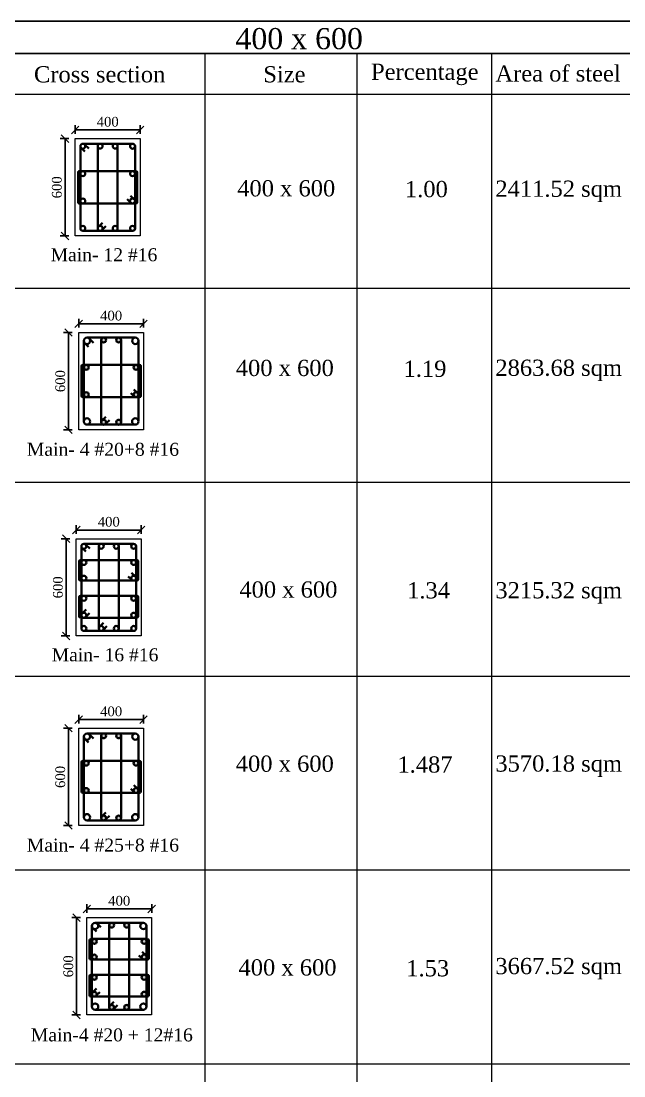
# Model space of a CAD drawing. Header units: millimetres. Extents: x -111267 to 10003021, y -40114 to 2142304.
# Drawn here: x 4357108 to 4375681, y 2109778 to 2142304 of the extents above; entities that cross this region are included whole.
import ezdxf

# ---------------------------------------------------------------- set-up
doc = ezdxf.new("R2010")
doc.units = ezdxf.units.MM
doc.header["$PDMODE"] = 2
doc.linetypes.add('DASHED2', pattern=[0.375, 0.25, -0.125])
doc.layers.add('5a.Hatch-TR-0', color=8, linetype='Continuous')
doc.layers.add('9.Title', color=7, linetype='Continuous')
for name, color, linetype, lineweight in [('object line', 23, 'Continuous', 13), ('reinmt', 241, 'Continuous', 40), ('S-Beam', 4, 'DASHED2', 15), ('S-Dim', 8, 'Continuous', 5)]:
    doc.layers.add(name, color=color, linetype=linetype, lineweight=lineweight)
doc.styles.add('DRIQsmall', font='times.ttf', dxfattribs={"height": 0.2})
doc.styles.add('Times new roman', font='times.ttf', dxfattribs={"height": 300})
doc.dimstyles.new('Scale 20', dxfattribs={"dimscale": 0, "dimtxt": 250, "dimasz": 230, "dimexe": 150, "dimexo": 150, "dimgap": 100, "dimtad": 1, "dimtoh": 1, "dimdec": 0, "dimlfac": 0.2, "dimzin": 0, "dimdsep": 46, "dimtxsty": 'Times new roman', "dimblk": 'OBLIQUE', "dimcen": 0.09, "dimclrd": 256, "dimclrt": 3, "dimadec": 0, "dimazin": 0, "dimtfac": 1, "dimtdec": 0, "dimtofl": 0, "dimtmove": 0, "dimatfit": 3, "dimfxl": 150, "dimfxlon": 1, "dimtolj": 1, "dimtzin": 0, "dimarcsym": 0})

# ---------------------------------------------------------------- blocks, each defined once
blk = doc.blocks.new('_Oblique')
at = {"color": 0, "linetype": 'ByBlock', "lineweight": -2}
blk.add_line((-0.5, -0.5), (0.5, 0.5), dxfattribs=at)
blk = doc.blocks.new('*D707')
at = {"layer": 'Defpoints', "color": 0, "ltscale": 6, "transparency": 16777216}
for p in [(4359084, 2114658), (4358817, 2111658), (4359084, 2111658)]:
    blk.add_point(p, dxfattribs=at)
at = {"layer": 'S-Dim', "color": 0, "lineweight": -2, "ltscale": 6, "transparency": 16777216}
for p, q in [((4358934, 2114658), (4358667, 2114658)), ((4358934, 2111658), (4358667, 2111658))]:
    blk.add_line(p, q, dxfattribs=at)
at = {"layer": 'S-Dim', "lineweight": -2, "ltscale": 6, "transparency": 16777216}
blk.add_line((4358817, 2114658), (4358817, 2111658), dxfattribs=at)
at = {"layer": 'S-Dim', "lineweight": -2, "ltscale": 6, "transparency": 16777216, "xscale": 230, "yscale": 230, "zscale": 230}
for p, rotation in [((4358817, 2114658), 90), ((4358817, 2111658), 270)]:
    blk.add_blockref('_Oblique', p, dxfattribs=dict(at, rotation=rotation))
at = {"layer": 'S-Dim', "color": 3, "ltscale": 6, "transparency": 16777216, "insert": (4358564, 2113158), "char_height": 300, "attachment_point": 5, "rotation": 90, "style": 'Times new roman'}
blk.add_mtext('\\A1;600', dxfattribs=at)
blk = doc.blocks.new('*D708')
at = {"layer": 'Defpoints', "color": 0, "ltscale": 6, "transparency": 16777216}
for p in [(4361131, 2114925), (4359131, 2114658), (4361131, 2114658)]:
    blk.add_point(p, dxfattribs=at)
at = {"layer": 'S-Dim', "color": 0, "lineweight": -2, "ltscale": 6, "transparency": 16777216}
for p, q in [((4359131, 2114808), (4359131, 2115075)), ((4361131, 2114808), (4361131, 2115075))]:
    blk.add_line(p, q, dxfattribs=at)
at = {"layer": 'S-Dim', "lineweight": -2, "ltscale": 6, "transparency": 16777216}
blk.add_line((4359131, 2114925), (4361131, 2114925), dxfattribs=at)
at = {"layer": 'S-Dim', "lineweight": -2, "ltscale": 6, "transparency": 16777216, "xscale": 230, "yscale": 230, "zscale": 230, "rotation": 180}
blk.add_blockref('_Oblique', (4359131, 2114925), dxfattribs=at)
at = {"layer": 'S-Dim', "lineweight": -2, "ltscale": 6, "transparency": 16777216, "xscale": 230, "yscale": 230, "zscale": 230}
blk.add_blockref('_Oblique', (4361131, 2114925), dxfattribs=at)
at = {"layer": 'S-Dim', "color": 3, "ltscale": 6, "transparency": 16777216, "insert": (4360131, 2115177), "char_height": 300, "attachment_point": 5, "style": 'Times new roman'}
blk.add_mtext('\\A1;400', dxfattribs=at)
blk = doc.blocks.new('*D719')
at = {"layer": 'Defpoints', "color": 0, "ltscale": 6, "transparency": 16777216}
for p in [(4358761, 2126343), (4358495, 2123343), (4358761, 2123343)]:
    blk.add_point(p, dxfattribs=at)
at = {"layer": 'S-Dim', "color": 0, "lineweight": -2, "ltscale": 6, "transparency": 16777216}
for p, q in [((4358611, 2126343), (4358345, 2126343)), ((4358611, 2123343), (4358345, 2123343))]:
    blk.add_line(p, q, dxfattribs=at)
at = {"layer": 'S-Dim', "lineweight": -2, "ltscale": 6, "transparency": 16777216}
blk.add_line((4358495, 2126343), (4358495, 2123343), dxfattribs=at)
at = {"layer": 'S-Dim', "lineweight": -2, "ltscale": 6, "transparency": 16777216, "xscale": 230, "yscale": 230, "zscale": 230}
for p, rotation in [((4358495, 2126343), 90), ((4358495, 2123343), 270)]:
    blk.add_blockref('_Oblique', p, dxfattribs=dict(at, rotation=rotation))
at = {"layer": 'S-Dim', "color": 3, "ltscale": 6, "transparency": 16777216, "insert": (4358242, 2124843), "char_height": 300, "attachment_point": 5, "rotation": 90, "style": 'Times new roman'}
blk.add_mtext('\\A1;600', dxfattribs=at)
blk = doc.blocks.new('*D720')
at = {"layer": 'Defpoints', "color": 0, "ltscale": 6, "transparency": 16777216}
for p in [(4360809, 2126610), (4358809, 2126343), (4360809, 2126343)]:
    blk.add_point(p, dxfattribs=at)
at = {"layer": 'S-Dim', "color": 0, "lineweight": -2, "ltscale": 6, "transparency": 16777216}
for p, q in [((4358809, 2126493), (4358809, 2126760)), ((4360809, 2126493), (4360809, 2126760))]:
    blk.add_line(p, q, dxfattribs=at)
at = {"layer": 'S-Dim', "lineweight": -2, "ltscale": 6, "transparency": 16777216}
blk.add_line((4358809, 2126610), (4360809, 2126610), dxfattribs=at)
at = {"layer": 'S-Dim', "lineweight": -2, "ltscale": 6, "transparency": 16777216, "xscale": 230, "yscale": 230, "zscale": 230, "rotation": 180}
blk.add_blockref('_Oblique', (4358809, 2126610), dxfattribs=at)
at = {"layer": 'S-Dim', "lineweight": -2, "ltscale": 6, "transparency": 16777216, "xscale": 230, "yscale": 230, "zscale": 230}
blk.add_blockref('_Oblique', (4360809, 2126610), dxfattribs=at)
at = {"layer": 'S-Dim', "color": 3, "ltscale": 6, "transparency": 16777216, "insert": (4359809, 2126863), "char_height": 300, "attachment_point": 5, "style": 'Times new roman'}
blk.add_mtext('\\A1;400', dxfattribs=at)
blk = doc.blocks.new('*D790')
at = {"layer": 'Defpoints', "color": 0, "ltscale": 6, "transparency": 16777216}
for p in [(4358729, 2138679), (4358462, 2135679), (4358729, 2135679)]:
    blk.add_point(p, dxfattribs=at)
at = {"layer": 'S-Dim', "color": 0, "lineweight": -2, "ltscale": 6, "transparency": 16777216}
for p, q in [((4358579, 2138679), (4358312, 2138679)), ((4358579, 2135679), (4358312, 2135679))]:
    blk.add_line(p, q, dxfattribs=at)
at = {"layer": 'S-Dim', "lineweight": -2, "ltscale": 6, "transparency": 16777216}
blk.add_line((4358462, 2138679), (4358462, 2135679), dxfattribs=at)
at = {"layer": 'S-Dim', "lineweight": -2, "ltscale": 6, "transparency": 16777216, "xscale": 230, "yscale": 230, "zscale": 230}
for p, rotation in [((4358462, 2138679), 90), ((4358462, 2135679), 270)]:
    blk.add_blockref('_Oblique', p, dxfattribs=dict(at, rotation=rotation))
at = {"layer": 'S-Dim', "color": 3, "ltscale": 6, "transparency": 16777216, "insert": (4358209, 2137179), "char_height": 300, "attachment_point": 5, "rotation": 90, "style": 'Times new roman'}
blk.add_mtext('\\A1;600', dxfattribs=at)
blk = doc.blocks.new('*D791')
at = {"layer": 'Defpoints', "color": 0, "ltscale": 6, "transparency": 16777216}
for p in [(4360776, 2138946), (4358776, 2138679), (4360776, 2138679)]:
    blk.add_point(p, dxfattribs=at)
at = {"layer": 'S-Dim', "color": 0, "lineweight": -2, "ltscale": 6, "transparency": 16777216}
for p, q in [((4358776, 2138829), (4358776, 2139096)), ((4360776, 2138829), (4360776, 2139096))]:
    blk.add_line(p, q, dxfattribs=at)
at = {"layer": 'S-Dim', "lineweight": -2, "ltscale": 6, "transparency": 16777216}
blk.add_line((4358776, 2138946), (4360776, 2138946), dxfattribs=at)
at = {"layer": 'S-Dim', "lineweight": -2, "ltscale": 6, "transparency": 16777216, "xscale": 230, "yscale": 230, "zscale": 230, "rotation": 180}
blk.add_blockref('_Oblique', (4358776, 2138946), dxfattribs=at)
at = {"layer": 'S-Dim', "lineweight": -2, "ltscale": 6, "transparency": 16777216, "xscale": 230, "yscale": 230, "zscale": 230}
blk.add_blockref('_Oblique', (4360776, 2138946), dxfattribs=at)
at = {"layer": 'S-Dim', "color": 3, "ltscale": 6, "transparency": 16777216, "insert": (4359776, 2139198), "char_height": 300, "attachment_point": 5, "style": 'Times new roman'}
blk.add_mtext('\\A1;400', dxfattribs=at)
blk = doc.blocks.new('*D792')
at = {"layer": 'Defpoints', "color": 0, "ltscale": 6, "transparency": 16777216}
for p in [(4358835, 2120498), (4358568, 2117498), (4358835, 2117498)]:
    blk.add_point(p, dxfattribs=at)
at = {"layer": 'S-Dim', "color": 0, "lineweight": -2, "ltscale": 6, "transparency": 16777216}
for p, q in [((4358685, 2120498), (4358418, 2120498)), ((4358685, 2117498), (4358418, 2117498))]:
    blk.add_line(p, q, dxfattribs=at)
at = {"layer": 'S-Dim', "lineweight": -2, "ltscale": 6, "transparency": 16777216}
blk.add_line((4358568, 2120498), (4358568, 2117498), dxfattribs=at)
at = {"layer": 'S-Dim', "lineweight": -2, "ltscale": 6, "transparency": 16777216, "xscale": 230, "yscale": 230, "zscale": 230}
for p, rotation in [((4358568, 2120498), 90), ((4358568, 2117498), 270)]:
    blk.add_blockref('_Oblique', p, dxfattribs=dict(at, rotation=rotation))
at = {"layer": 'S-Dim', "color": 3, "ltscale": 6, "transparency": 16777216, "insert": (4358316, 2118998), "char_height": 300, "attachment_point": 5, "rotation": 90, "style": 'Times new roman'}
blk.add_mtext('\\A1;600', dxfattribs=at)
blk = doc.blocks.new('*D793')
at = {"layer": 'Defpoints', "color": 0, "ltscale": 6, "transparency": 16777216}
for p in [(4360882, 2120764), (4358882, 2120498), (4360882, 2120498)]:
    blk.add_point(p, dxfattribs=at)
at = {"layer": 'S-Dim', "color": 0, "lineweight": -2, "ltscale": 6, "transparency": 16777216}
for p, q in [((4358882, 2120648), (4358882, 2120914)), ((4360882, 2120648), (4360882, 2120914))]:
    blk.add_line(p, q, dxfattribs=at)
at = {"layer": 'S-Dim', "lineweight": -2, "ltscale": 6, "transparency": 16777216}
blk.add_line((4358882, 2120764), (4360882, 2120764), dxfattribs=at)
at = {"layer": 'S-Dim', "lineweight": -2, "ltscale": 6, "transparency": 16777216, "xscale": 230, "yscale": 230, "zscale": 230, "rotation": 180}
blk.add_blockref('_Oblique', (4358882, 2120764), dxfattribs=at)
at = {"layer": 'S-Dim', "lineweight": -2, "ltscale": 6, "transparency": 16777216, "xscale": 230, "yscale": 230, "zscale": 230}
blk.add_blockref('_Oblique', (4360882, 2120764), dxfattribs=at)
at = {"layer": 'S-Dim', "color": 3, "ltscale": 6, "transparency": 16777216, "insert": (4359882, 2121017), "char_height": 300, "attachment_point": 5, "style": 'Times new roman'}
blk.add_mtext('\\A1;400', dxfattribs=at)
blk = doc.blocks.new('*D831')
at = {"layer": 'Defpoints', "color": 0, "ltscale": 6, "transparency": 16777216}
for p in [(4358835, 2132702), (4358568, 2129702), (4358835, 2129702)]:
    blk.add_point(p, dxfattribs=at)
at = {"layer": 'S-Dim', "color": 0, "lineweight": -2, "ltscale": 6, "transparency": 16777216}
for p, q in [((4358685, 2132702), (4358418, 2132702)), ((4358685, 2129702), (4358418, 2129702))]:
    blk.add_line(p, q, dxfattribs=at)
at = {"layer": 'S-Dim', "lineweight": -2, "ltscale": 6, "transparency": 16777216}
blk.add_line((4358568, 2132702), (4358568, 2129702), dxfattribs=at)
at = {"layer": 'S-Dim', "lineweight": -2, "ltscale": 6, "transparency": 16777216, "xscale": 230, "yscale": 230, "zscale": 230}
for p, rotation in [((4358568, 2132702), 90), ((4358568, 2129702), 270)]:
    blk.add_blockref('_Oblique', p, dxfattribs=dict(at, rotation=rotation))
at = {"layer": 'S-Dim', "color": 3, "ltscale": 6, "transparency": 16777216, "insert": (4358316, 2131202), "char_height": 300, "attachment_point": 5, "rotation": 90, "style": 'Times new roman'}
blk.add_mtext('\\A1;600', dxfattribs=at)
blk = doc.blocks.new('*D832')
at = {"layer": 'Defpoints', "color": 0, "ltscale": 6, "transparency": 16777216}
for p in [(4358882, 2132702), (4360882, 2132968), (4360882, 2132702)]:
    blk.add_point(p, dxfattribs=at)
at = {"layer": 'S-Dim', "color": 0, "lineweight": -2, "ltscale": 6, "transparency": 16777216}
for p, q in [((4358882, 2132852), (4358882, 2133118)), ((4360882, 2132852), (4360882, 2133118))]:
    blk.add_line(p, q, dxfattribs=at)
at = {"layer": 'S-Dim', "lineweight": -2, "ltscale": 6, "transparency": 16777216}
blk.add_line((4358882, 2132968), (4360882, 2132968), dxfattribs=at)
at = {"layer": 'S-Dim', "lineweight": -2, "ltscale": 6, "transparency": 16777216, "xscale": 230, "yscale": 230, "zscale": 230, "rotation": 180}
blk.add_blockref('_Oblique', (4358882, 2132968), dxfattribs=at)
at = {"layer": 'S-Dim', "lineweight": -2, "ltscale": 6, "transparency": 16777216, "xscale": 230, "yscale": 230, "zscale": 230}
blk.add_blockref('_Oblique', (4360882, 2132968), dxfattribs=at)
at = {"layer": 'S-Dim', "color": 3, "ltscale": 6, "transparency": 16777216, "insert": (4359882, 2133221), "char_height": 300, "attachment_point": 5, "style": 'Times new roman'}
blk.add_mtext('\\A1;400', dxfattribs=at)

msp = doc.modelspace()

# ---------------------------------------------------------------- hatches: boundary and pattern name
at = {"layer": '5a.Hatch-TR-0', "linetype": 'Continuous'}
h = msp.add_hatch(color=8, dxfattribs=at)
h.dxf.hatch_style = 1
h.paths.add_polyline_path([(4360037.6, 2129934.3, 0.3712872), (4360102, 2129859.6), (4360124.4, 2129859.6, 0.3712872), (4360188.7, 2129934.3, 1)])
h.paths.add_polyline_path([(4359575.4, 2129934.3, 0.3712872), (4359639.7, 2129859.6), (4359662.1, 2129859.6, 0.3712872), (4359726.5, 2129934.3, 1)])
h.paths.add_polyline_path([(4360188.7, 2132468.9, 0.3547767), (4360128.7, 2132542.8), (4360097.6, 2132542.8, 0.3545938), (4360037.6, 2132468.9, 1)])
h.paths.add_polyline_path([(4359726.5, 2132468.9, 0.3521212), (4359667.2, 2132542.7), (4359634.7, 2132542.6, 0.3519386), (4359575.4, 2132468.9, 1)])
h = msp.add_hatch(color=8, dxfattribs=at)
h.dxf.hatch_style = 1
h.paths.add_polyline_path([(4360573.1, 2130783.2, 0.4064647), (4360646.6, 2130707.7), (4360650.6, 2130707.7, 0.4064647), (4360724.2, 2130783.2, 1)])
h.paths.add_polyline_path([(4360724.2, 2131626.1, 1), (4360573.1, 2131626.1, 1)])
h.paths.add_polyline_path([(4359191.4, 2131626.1, 1), (4359040.3, 2131626.1, 1)])
h.paths.add_polyline_path([(4359191.4, 2130783.2, 1), (4359040.3, 2130783.2, 0.4064647), (4359113.8, 2130707.7), (4359117.8, 2130707.7, 0.4064647)])
h = msp.add_hatch(color=8, dxfattribs=at)
h.dxf.hatch_style = 1
h.paths.add_polyline_path([(4360037.6, 2117730.3, 0.3712872), (4360102, 2117655.6), (4360124.4, 2117655.6, 0.3712872), (4360188.7, 2117730.3, 1)])
h.paths.add_polyline_path([(4359575.4, 2117730.3, 0.3712872), (4359639.7, 2117655.6), (4359662.1, 2117655.6, 0.3712872), (4359726.5, 2117730.3, 1)])
h.paths.add_polyline_path([(4360188.7, 2120264.9, 0.3547767), (4360128.7, 2120338.9), (4360097.6, 2120338.8, 0.3545938), (4360037.6, 2120264.9, 1)])
h.paths.add_polyline_path([(4359726.5, 2120264.9, 0.3521212), (4359667.2, 2120338.7), (4359634.7, 2120338.7, 0.3519386), (4359575.4, 2120264.9, 1)])
h = msp.add_hatch(color=8, dxfattribs=at)
h.dxf.hatch_style = 1
h.paths.add_polyline_path([(4360573.1, 2118579.3, 0.4064647), (4360646.6, 2118503.8), (4360650.6, 2118503.8, 0.4064647), (4360724.2, 2118579.3, 1)])
h.paths.add_polyline_path([(4360724.2, 2119422.2, 1), (4360573.1, 2119422.2, 1)])
h.paths.add_polyline_path([(4359191.4, 2119422.2, 1), (4359040.3, 2119422.2, 1)])
h.paths.add_polyline_path([(4359191.4, 2118579.3, 1), (4359040.3, 2118579.3, 0.4064647), (4359113.8, 2118503.8), (4359117.8, 2118503.8, 0.4064647)])
h = msp.add_hatch(color=8, dxfattribs=at)
h.dxf.hatch_style = 1
h.paths.add_polyline_path([(4359975.1, 2114425.4, 0.3625555), (4359913.1, 2114499.7), (4359886, 2114499.7, 0.3623716), (4359824, 2114425.4, 1)])
h.paths.add_polyline_path([(4360437.3, 2114425.4, 0.3658052), (4360374.4, 2114499.9), (4360349.1, 2114499.9, 0.365621), (4360286.2, 2114425.4, 1)])
h.paths.add_polyline_path([(4360821.5, 2113925.7, 1), (4360972.6, 2113925.7, 1)])
h.paths.add_polyline_path([(4360821.5, 2113442.6, 1), (4360972.6, 2113442.6, 1)])
h.paths.add_polyline_path([(4359288.7, 2113925.7, 1), (4359439.8, 2113925.7, 1)])
h.paths.add_polyline_path([(4359288.7, 2113442.6, 1), (4359439.8, 2113442.6, 1)])
h.paths.add_polyline_path([(4359439.8, 2112818.4, 1), (4359288.7, 2112818.4, 1)])
h.paths.add_polyline_path([(4359439.8, 2112298.3, 0.6404826), (4359315.2, 2112355.7), (4359308, 2112348.7, 0.1844327), (4359288.7, 2112298.3, 1)])
h.paths.add_polyline_path([(4359824, 2111890.8, 0.3590913), (4359885.2, 2111816.6), (4359914, 2111816.6, 0.3590913), (4359975.1, 2111890.8, 1)])
h.paths.add_polyline_path([(4360286.2, 2111890.8, 0.3590913), (4360347.4, 2111816.6), (4360376.2, 2111816.6, 0.3590913), (4360437.3, 2111890.8, 1)])
h.paths.add_polyline_path([(4360821.5, 2112298.3, 1), (4360972.6, 2112298.3, 1)])
h.paths.add_polyline_path([(4360821.5, 2112818.4, 1), (4360972.6, 2112818.4, 1)])

# ---------------------------------------------------------------- linework, layer by layer
at = {"layer": '9.Title'}
for p, q in [((4297106.2, 2142303.8, -198769.9), (4394662.2, 2142303.8, -198769.9)), ((4297106.2, 2141303.8, -198769.9), (4394662.2, 2141303.8, -198769.9))]:
    msp.add_line(p, q, dxfattribs=at)
at = {"layer": 'object line', "elevation": 99385}
for points in [[(4358775.7, 2138679.1), (4360775.7, 2138679.1), (4360775.7, 2135679.1), (4358775.7, 2135679.1)], [(4358882.1, 2132701.6), (4360882.1, 2132701.6), (4360882.1, 2129701.6), (4358882.1, 2129701.6)], [(4358808.6, 2126343.2), (4360808.6, 2126343.2), (4360808.6, 2123343.2), (4358808.6, 2123343.2)], [(4358882.1, 2120497.6), (4360882.1, 2120497.6), (4360882.1, 2117497.6), (4358882.1, 2117497.6)]]:
    msp.add_lwpolyline(points, close=True, dxfattribs=at)
at = {"layer": 'object line'}
msp.add_lwpolyline([(4359130.7, 2114658.1), (4361130.7, 2114658.1), (4361130.7, 2111658.1), (4359130.7, 2111658.1)], close=True, dxfattribs=at)
at = {"layer": 'reinmt', "linetype": 'Continuous', "lineweight": 35}
for p, q in [((4358933.8, 2135908.5, 99385), (4358933.8, 2138445.5, 99385)), ((4358956.1, 2138392, 99385), (4359070.2, 2138279.3, 99385)), ((4359009.3, 2138521.1, 99385), (4360546.3, 2138521.1, 99385)), ((4359060.9, 2138500.7, 99385), (4359189.7, 2138376.4, 99385)), ((4359469.1, 2138446.4, 99385), (4359469.1, 2135911.8, 99385)), ((4360082.4, 2135911.8, 99385), (4360082.4, 2138446.4, 99385)), ((4360617.7, 2138449.7, 99385), (4360617.7, 2135908.5, 99385)), ((4358861.4, 2136722.1, 99385), (4358861.4, 2137636.1, 99385)), ((4358901.4, 2137676.1, 99385), (4360646.9, 2137676.1, 99385)), ((4360686.9, 2136722.1, 99385), (4360686.9, 2137636.1, 99385)), ((4358901.4, 2136682.1, 99385), (4360646.9, 2136682.1, 99385)), ((4360378.7, 2136809.9, 99385), (4360488.6, 2136704.4, 99385)), ((4360478.7, 2136920.1, 99385), (4360592.4, 2136814, 99385)), ((4359499.4, 2135972.4, 99385), (4359613.4, 2136081.7, 99385)), ((4359608.8, 2135872.1, 99385), (4359720.8, 2135980.1, 99385)), ((4360546.3, 2135837.1, 99385), (4359005.2, 2135837.1, 99385)), ((4360546.3, 2135837.1, 99385), (4359005.2, 2135837.1, 99385)), ((4359040.5, 2129959.1, 99385), (4359040.1, 2132446.2)), ((4359138.3, 2132542.5), (4360625.8, 2132543)), ((4359214.9, 2132505.7), (4359340.5, 2132384.5)), ((4359575.4, 2132468.9, 99385), (4359575.4, 2129934.3, 99385)), ((4360188.7, 2129934.3, 99385), (4360188.7, 2132468.9, 99385)), ((4360724, 2132444.7), (4360724, 2129963.2, 98111.8)), ((4359073, 2132371, 99385), (4359187.1, 2132258.4, 99385)), ((4358967.9, 2130747.7, 49692.5), (4358967.9, 2131661.7, 49692.5)), ((4359007.9, 2131701.7, 49692.5), (4360753.4, 2131701.7, 49692.5)), ((4360793.4, 2130747.7, 49692.5), (4360793.4, 2131661.7, 49692.5)), ((4360485.2, 2130835.5, 49692.5), (4360595.1, 2130730, 49692.5)), ((4360585.2, 2130945.7, 49692.5), (4360698.9, 2130839.6, 49692.5)), ((4359007.9, 2130707.7, 49692.5), (4360753.4, 2130707.7, 49692.5)), ((4359605.7, 2129994.8, 99385), (4359719.7, 2130104.1, 99385)), ((4360625.4, 2129859.6, 99385), (4359138.6, 2129859.6, 99385)), ((4359715.1, 2129894.5, 99385), (4359827.1, 2130002.5, 99385)), ((4358966.7, 2123572.6, 99385), (4358966.7, 2126109.6, 99385)), ((4358989, 2126056.1, 99385), (4359103.1, 2125943.4, 99385)), ((4359042.2, 2126185.2, 99385), (4360579.2, 2126185.2, 99385)), ((4359093.9, 2126164.8, 99385), (4359222.6, 2126040.5, 99385)), ((4359502, 2126110.5, 99385), (4359502, 2123575.9, 99385)), ((4360115.3, 2123575.9, 99385), (4360115.3, 2126110.5, 99385)), ((4360650.6, 2126113.8, 99385), (4360650.6, 2123572.6, 99385)), ((4358894.4, 2125092.2, 99385), (4358894.4, 2125646.3, 99385)), ((4358934.4, 2125686.3, 99385), (4360679.8, 2125686.3, 99385)), ((4360719.8, 2125646.3, 99385), (4360719.8, 2125092.2, 99385)), ((4360511.6, 2125290.2, 99385), (4360625.4, 2125184.1, 99385)), ((4358934.4, 2125052.2, 99385), (4360679.8, 2125052.2, 99385)), ((4360411.7, 2125180, 99385), (4360521.5, 2125074.5, 99385)), ((4358934.4, 2124579, 99385), (4360679.8, 2124579, 99385)), ((4358894.4, 2123947.9, 99385), (4358894.4, 2124539, 99385)), ((4360719.8, 2124539, 99385), (4360719.8, 2123947.9, 99385)), ((4359112.9, 2124158, 99385), (4358985.9, 2124033.8, 99385)), ((4359210.3, 2124043.3, 99385), (4359102.5, 2123938, 99385)), ((4358934.4, 2123907.9, 99385), (4360679.8, 2123907.9, 99385)), ((4359532.3, 2123636.5, 99385), (4359646.3, 2123745.8, 99385)), ((4359641.7, 2123536.2, 99385), (4359753.7, 2123644.2, 99385)), ((4360579.2, 2123501.2, 99385), (4359038.1, 2123501.2, 99385)), ((4360579.2, 2123501.2, 99385), (4359038.1, 2123501.2, 99385)), ((4359040.5, 2117755.1, 99385), (4359040.1, 2120242.2)), ((4359073, 2120167.1, 99385), (4359187.1, 2120054.4, 99385)), ((4359138.3, 2120338.5), (4360625.8, 2120339)), ((4359214.9, 2120301.8), (4359340.5, 2120180.5)), ((4359575.4, 2120264.9, 99385), (4359575.4, 2117730.3, 99385)), ((4360188.7, 2117730.3, 99385), (4360188.7, 2120264.9, 99385)), ((4360724, 2120240.8), (4360724, 2117759.2, 98111.8)), ((4358967.9, 2118543.8, 49692.5), (4358967.9, 2119457.7, 49692.5)), ((4359007.9, 2119497.7, 49692.5), (4360753.4, 2119497.7, 49692.5)), ((4360793.4, 2118543.8, 49692.5), (4360793.4, 2119457.7, 49692.5)), ((4360585.2, 2118741.7, 49692.5), (4360698.9, 2118635.6, 49692.5)), ((4359007.9, 2118503.8, 49692.5), (4360753.4, 2118503.8, 49692.5)), ((4360485.2, 2118631.5, 49692.5), (4360595.1, 2118526, 49692.5)), ((4359605.7, 2117790.9, 99385), (4359719.7, 2117900.1, 99385)), ((4359715.1, 2117690.5, 99385), (4359827.1, 2117798.6, 99385)), ((4360625.4, 2117655.6, 99385), (4359138.6, 2117655.6, 99385)), ((4359386.9, 2114499.5), (4360874.4, 2114500)), ((4359289.1, 2111914.8, 99385), (4359288.7, 2114401.3)), ((4359326.9, 2114325, -99385), (4359435, 2114226.7, -99385)), ((4359462.7, 2114463.7, -99385), (4359567.2, 2114361.9, -99385)), ((4359824, 2114425.4), (4359824, 2111890.8)), ((4360437.3, 2111890.8), (4360437.3, 2114425.4)), ((4360972.6, 2114401.8), (4360972.2, 2111916.2, 99385)), ((4359216.4, 2113407.1), (4359216.4, 2113961.2)), ((4359256.4, 2114001.2), (4361001.8, 2114001.2)), ((4361041.8, 2113961.2), (4361041.8, 2113407.1)), ((4360833.6, 2113605.1), (4360947.4, 2113499)), ((4359256.4, 2113367.1), (4361001.8, 2113367.1)), ((4360733.7, 2113494.9), (4360843.5, 2113389.4)), ((4359256.4, 2112893.9), (4361001.8, 2112893.9)), ((4359216.4, 2112262.8), (4359216.4, 2112853.9)), ((4361041.8, 2112853.9), (4361041.8, 2112262.8)), ((4359256.4, 2112222.8), (4361001.8, 2112222.8)), ((4359434.9, 2112472.9), (4359308, 2112348.7)), ((4359532.3, 2112358.1), (4359424.6, 2112252.8)), ((4359854.4, 2111951.3), (4359968.3, 2112060.6)), ((4359963.8, 2111851), (4360075.7, 2111959)), ((4360874.1, 2111816.6, 99385), (4359387.3, 2111816.6, 99385))]:
    msp.add_line(p, q, dxfattribs=at)
for centre, radius in [((4359009.3, 2138445.5, 99385), 75.5), ((4359544.6, 2138446.4, 99385), 75.5), ((4360006.8, 2138446.4, 99385), 75.5), ((4360542.1, 2138445.5, 99385), 75.5), ((4359009.3, 2137600.5, 99385), 75.5), ((4360542.1, 2137600.5, 99385), 75.5), ((4359009.3, 2136757.7, 99385), 75.5), ((4360542.1, 2136757.7, 99385), 75.5), ((4359009.3, 2135912.7, 99385), 75.5), ((4359544.6, 2135911.8, 99385), 75.5), ((4360006.8, 2135911.8, 99385), 75.5), ((4360542.1, 2135912.7, 99385), 75.5), ((4359138.3, 2132444.3), 98.2), ((4359650.9, 2132468.9, 99385), 75.5), ((4360113.2, 2132468.9, 99385), 75.5), ((4360625.8, 2132444.8), 98.2), ((4359115.8, 2131626.1, 49692.5), 75.5), ((4360648.6, 2131626.1, 49692.5), 75.5), ((4359115.8, 2130783.2, 49692.5), 75.5), ((4360648.6, 2130783.2, 49692.5), 75.5), ((4359138.7, 2129957.8, 99385), 98.2), ((4359650.9, 2129934.3, 99385), 75.5), ((4360113.2, 2129934.3, 99385), 75.5), ((4360625.4, 2129957.8, 99385), 98.2), ((4359042.2, 2126109.6, 99385), 75.5), ((4359577.5, 2126110.5, 99385), 75.5), ((4360039.8, 2126110.5, 99385), 75.5), ((4360575, 2126109.6, 99385), 75.5), ((4359042.2, 2125610.8, 99385), 75.5), ((4360575, 2125610.8, 99385), 75.5), ((4359042.2, 2125127.8, 99385), 75.5), ((4360575, 2125127.8, 99385), 75.5), ((4359042.2, 2124503.5, 99385), 75.5), ((4360575, 2124503.5, 99385), 75.5), ((4359042.2, 2123983.5, 99385), 75.5), ((4360575, 2123983.5, 99385), 75.5), ((4359042.2, 2123576.8, 99385), 75.5), ((4359577.5, 2123575.9, 99385), 75.5), ((4360039.8, 2123575.9, 99385), 75.5), ((4360575, 2123576.8, 99385), 75.5), ((4359138.3, 2120240.3), 98.2), ((4359650.9, 2120264.9, 99385), 75.5), ((4360113.2, 2120264.9, 99385), 75.5), ((4360625.8, 2120240.8), 98.2), ((4359115.8, 2119422.2, 49692.5), 75.5), ((4360648.6, 2119422.2, 49692.5), 75.5), ((4359115.8, 2118579.3, 49692.5), 75.5), ((4360648.6, 2118579.3, 49692.5), 75.5), ((4359138.7, 2117753.8, 99385), 98.2), ((4359650.9, 2117730.3, 99385), 75.5), ((4360113.2, 2117730.3, 99385), 75.5), ((4360625.4, 2117753.8, 99385), 98.2), ((4359386.9, 2114401.3), 98.2), ((4359899.6, 2114425.4), 75.5), ((4360361.8, 2114425.4), 75.5), ((4360874.4, 2114401.8), 98.2), ((4359364.3, 2113925.7), 75.5), ((4360897.1, 2113925.7), 75.5), ((4359364.3, 2113442.6), 75.5), ((4360897.1, 2113442.6), 75.5), ((4359364.3, 2112818.4), 75.5), ((4360897.1, 2112818.4), 75.5), ((4359364.3, 2112298.3), 75.5), ((4360897.1, 2112298.3), 75.5), ((4359387.3, 2111914.8, 99385), 98.2), ((4359899.6, 2111890.8), 75.5), ((4360361.8, 2111890.8), 75.5), ((4360874, 2111914.8, 99385), 98.2)]:
    msp.add_circle(centre, radius, dxfattribs=at)
for centre, radius, start, end in [((4358901.4, 2137636.1, 99385), 40, 90, 180), ((4360646.9, 2137636.1, 99385), 40, 0, 90), ((4358901.4, 2136722.1, 99385), 40, 180, 270), ((4360646.9, 2136722.1, 99385), 40, 270, 0), ((4359005.2, 2135908.5, 99385), 71.4, 180, 270), ((4360546.3, 2135908.5, 99385), 71.4, 270, 0), ((4359007.9, 2131661.7, 49692.5), 40, 90, 180), ((4360753.4, 2131661.7, 49692.5), 40, 0, 90), ((4359007.9, 2130747.7, 49692.5), 40, 180, 270), ((4360753.4, 2130747.7, 49692.5), 40, 270, 0), ((4358934.4, 2125646.3, 99385), 40, 90, 180), ((4360679.8, 2125646.3, 99385), 40, 0, 90), ((4358934.4, 2125092.2, 99385), 40, 180, 270), ((4360679.8, 2125092.2, 99385), 40, 270, 0), ((4358934.4, 2124539, 99385), 40, 90, 180), ((4360679.8, 2124539, 99385), 40, 0, 90), ((4358934.4, 2123947.9, 99385), 40, 180, 270), ((4360679.8, 2123947.9, 99385), 40, 270, 0), ((4359038.1, 2123572.6, 99385), 71.4, 180, 270), ((4360579.2, 2123572.6, 99385), 71.4, 270, 0), ((4359007.9, 2119457.7, 49692.5), 40, 90, 180), ((4360753.4, 2119457.7, 49692.5), 40, 0, 90), ((4359007.9, 2118543.8, 49692.5), 40, 180, 270), ((4360753.4, 2118543.8, 49692.5), 40, 270, 0), ((4359256.4, 2113961.2), 40, 90, 180), ((4361001.8, 2113961.2), 40, 0, 90), ((4359256.4, 2113407.1), 40, 180, 270), ((4361001.8, 2113407.1), 40, 270, 0), ((4359256.4, 2112853.9), 40, 90, 180), ((4361001.8, 2112853.9), 40, 0, 90), ((4359256.4, 2112262.8), 40, 180, 270), ((4361001.8, 2112262.8), 40, 270, 0)]:
    msp.add_arc(centre, radius, start, end, dxfattribs=at)
at = {"layer": 'S-Beam', "linetype": 'Continuous', "ltscale": 5}
for p, q in [((4362766, 2141303.8, -198769.9), (4362766, 2074269.5, -198769.9)), ((4367454, 2141303.8, -198769.9), (4367454, 2074269.5, -198769.9)), ((4371602.5, 2141303.8, -198769.9), (4371602.5, 2074269.5, -198769.9)), ((4297106.2, 2140049.3, -198769.9), (4394662.2, 2140049.3, -198769.9)), ((4297106.2, 2134069.5, 1750.1), (4394662.2, 2134069.5, -228993)), ((4297106.2, 2128089.5, 1750.1), (4394662.2, 2128089.5, -228993)), ((4297106.2, 2122109.5, 1750.1), (4394662.2, 2122109.5, -228993)), ((4297106.2, 2116129.5, 1750.1), (4394662.2, 2116129.5, -228993)), ((4297106.2, 2110149.5, 1750.1), (4394662.2, 2110149.5, -228993))]:
    msp.add_line(p, q, dxfattribs=at)

# ---------------------------------------------------------------- texts
at = {"color": 0, "linetype": 'Continuous', "char_height": 400, "attachment_point": 5, "style": 'Times new roman'}
for s, insert, width in [('Main- 12 #16 ', (4359661.9, 2135096.8, 99385), 3405.581), ('Main- 4 #20+8 #16 ', (4359630.8, 2129096.7), 4866.71), ('Main- 16 #16 ', (4359694.8, 2122760.9, 99385), 3405.581), ('Main- 4 #25+8 #16 ', (4359630.8, 2116892.8), 4866.71), ('Main-4 #20 + 12#16', (4359904.6, 2111040, 99385), 5450.446)]:
    msp.add_mtext(s, dxfattribs=dict(at, insert=insert, width=width))
at = {"layer": '9.Title', "linetype": 'Continuous', "lineweight": 9, "ltscale": 0.5, "width": 8540.737, "attachment_point": 5, "style": 'DRIQsmall'}
for s, insert, char_height in [('400 x 600', (4365675.4, 2141758.4), 650), ('Cross section', (4359528.7, 2140659.7, -198769.9), 500), ('Size', (4365220.6, 2140659.7, -198769.9), 500), ('Percentage', (4369547.1, 2140659.7, -198769.9), 500), ('Area of steel', (4373651.6, 2140685.3, -198769.9), 500), ('400 x 600', (4365276.9, 2137144.7), 500), ('1.00', (4369595.3, 2137118.3), 500), ('2411.52 sqm', (4373671.3, 2137054.2, -198769.9), 500), ('400 x 600', (4365233.5, 2131605.4), 500), ('1.19', (4369551.9, 2131579), 500), ('2863.68 sqm', (4373671.3, 2131533.5, -198769.9), 500), ('400 x 600', (4365343.3, 2124773.1), 500), ('1.34', (4369661.8, 2124746.7), 500), ('3215.32 sqm', (4373671.3, 2124673.4, -198769.9), 500), ('400 x 600', (4365233.5, 2119401.4), 500), ('1.487', (4369551.9, 2119375.1), 500), ('3570.18 sqm', (4373671.3, 2119329.6, -198769.9), 500), ('400 x 600', (4365316.7, 2113119.6), 500), ('1.53', (4369635.2, 2113093.2), 500), ('3667.52 sqm', (4373671.3, 2113084.8, -198769.9), 500)]:
    msp.add_mtext(s, dxfattribs=dict(at, insert=insert, char_height=char_height))

# ---------------------------------------------------------------- dimensions: what is measured, and where the dimension line sits
at = {"layer": 'S-Dim', "ltscale": 6}
for base, p1, p2, picture, middle in [((4360775.7, 2138945.8, 99385), (4358775.7, 2138679.1, 99385), (4360775.7, 2138679.1, 99385), '*D791', (4359775.7, 2139198.4, 99385)), ((4360882.1, 2132968.3, 99385), (4358882.1, 2132701.6, 99385), (4360882.1, 2132701.6, 99385), '*D832', (4359882.1, 2133220.9, 99385)), ((4360808.6, 2126609.9, 99385), (4358808.6, 2126343.2, 99385), (4360808.6, 2126343.2, 99385), '*D720', (4359808.6, 2126862.5, 99385)), ((4360882.1, 2120764.3, 99385), (4358882.1, 2120497.6, 99385), (4360882.1, 2120497.6, 99385), '*D793', (4359882.1, 2121016.9, 99385)), ((4361130.7, 2114924.8), (4359130.7, 2114658.1), (4361130.7, 2114658.1), '*D708', (4360130.7, 2115177.4))]:
    dim = msp.add_linear_dim(base=base, p1=p1, p2=p2, dimstyle='Scale 20', override={"dimscale": 1}, dxfattribs=at)
    dim.commit()
    dim.dimension.update_dxf_attribs({"geometry": picture, "text_midpoint": middle})
for base, p1, p2, picture, middle in [((4358461.9, 2135679.1, 99385), (4358728.6, 2138679.1, 99385), (4358728.6, 2135679.1, 99385), '*D790', (4358209.3, 2137179.1, 99385)), ((4358568.2, 2129701.6, 99385), (4358834.9, 2132701.6, 99385), (4358834.9, 2129701.6, 99385), '*D831', (4358315.6, 2131201.6, 99385)), ((4358494.8, 2123343.2, 99385), (4358761.5, 2126343.2, 99385), (4358761.5, 2123343.2, 99385), '*D719', (4358242.2, 2124843.2, 99385)), ((4358568.2, 2117497.6, 99385), (4358834.9, 2120497.6, 99385), (4358834.9, 2117497.6, 99385), '*D792', (4358315.6, 2118997.6, 99385)), ((4358816.9, 2111658.1), (4359083.5, 2114658.1), (4359083.5, 2111658.1), '*D707', (4358564.3, 2113158.1))]:
    dim = msp.add_linear_dim(base=base, p1=p1, p2=p2, angle=90, dimstyle='Scale 20', override={"dimscale": 1}, dxfattribs=at)
    dim.commit()
    dim.dimension.update_dxf_attribs({"geometry": picture, "text_midpoint": middle})

doc.saveas('drawing.dxf')
